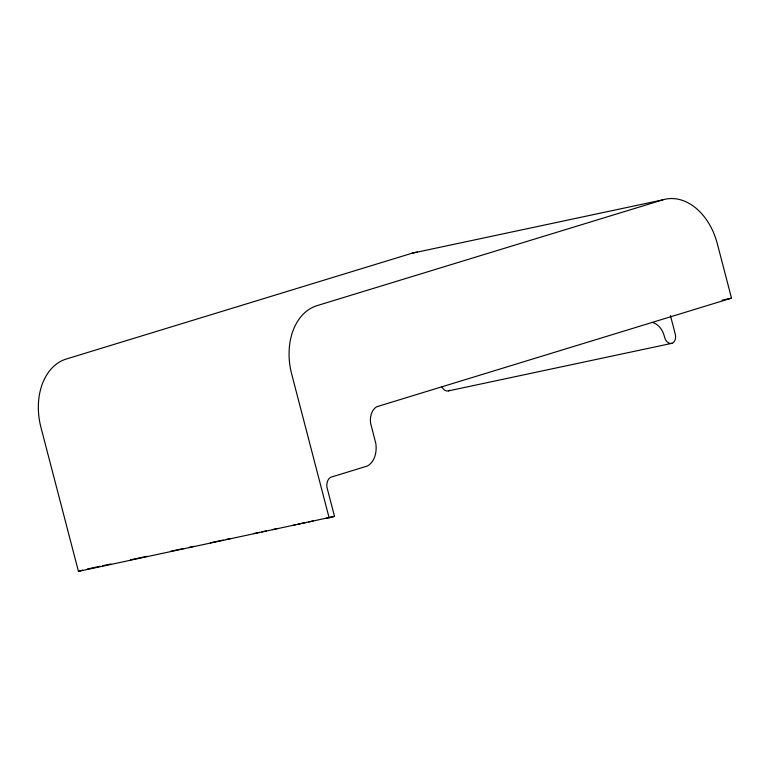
<?xml version="1.0" encoding="UTF-8"?>
<svg xmlns="http://www.w3.org/2000/svg" width="770" height="770" viewBox="0 0 770 770"><rect width="100%" height="100%" fill="white"/><g stroke="black" fill="none" stroke-linecap="round" stroke-linejoin="round"><path stroke-width="1.16" d="M412.085 253.214L66.23 359.032A57.962 41.657 78 0 0 40.916 427.283L78.453 571.398L334.507 516.41L326.932 487.198A10.251 7.363 78 0 1 330.6 477.313L367.348 466.023A22.744 16.343 78 0 0 375.779 443.279L370.611 423.24A17.075 12.272 78 0 1 376.722 406.753L731.5 298.144L717.313 243.686A57.962 41.657 78 0 0 662.816 199.853L412.085 253.214A57.962 41.657 78 0 1 417.417 252.098M662.816 199.853L316.961 305.671A57.962 41.657 78 0 0 291.647 373.922L329.185 518.037M78.453 571.398L82.717 570.089M722.125 300.136L731.5 298.144M448.515 390.871L671.912 343.333A7.729 5.554 78 0 0 675.29 334.228L670.429 315.556M87.289 569.02L100.177 566.277M102.525 565.777L110.726 564.035M130.64 559.79L147.051 556.306M170.478 551.32L183.366 548.577M189.227 547.326L193.915 546.334M210.316 542.84L223.204 540.097M225.543 539.597L230.23 538.605M253.667 533.61L259.529 532.368M261.867 531.868L266.555 530.867M272.416 529.625L277.094 528.624M293.505 525.14L295.844 524.639M298.192 524.139L306.393 522.397M308.731 521.896L313.419 520.895M326.307 518.152L334.507 516.41M651.988 322.37A18.182 13.071 78 0 1 664.645 337.491A7.729 5.554 78 0 0 671.912 343.333M449.834 390.197A7.729 5.554 78 0 1 441.942 386.906"/></g></svg>
